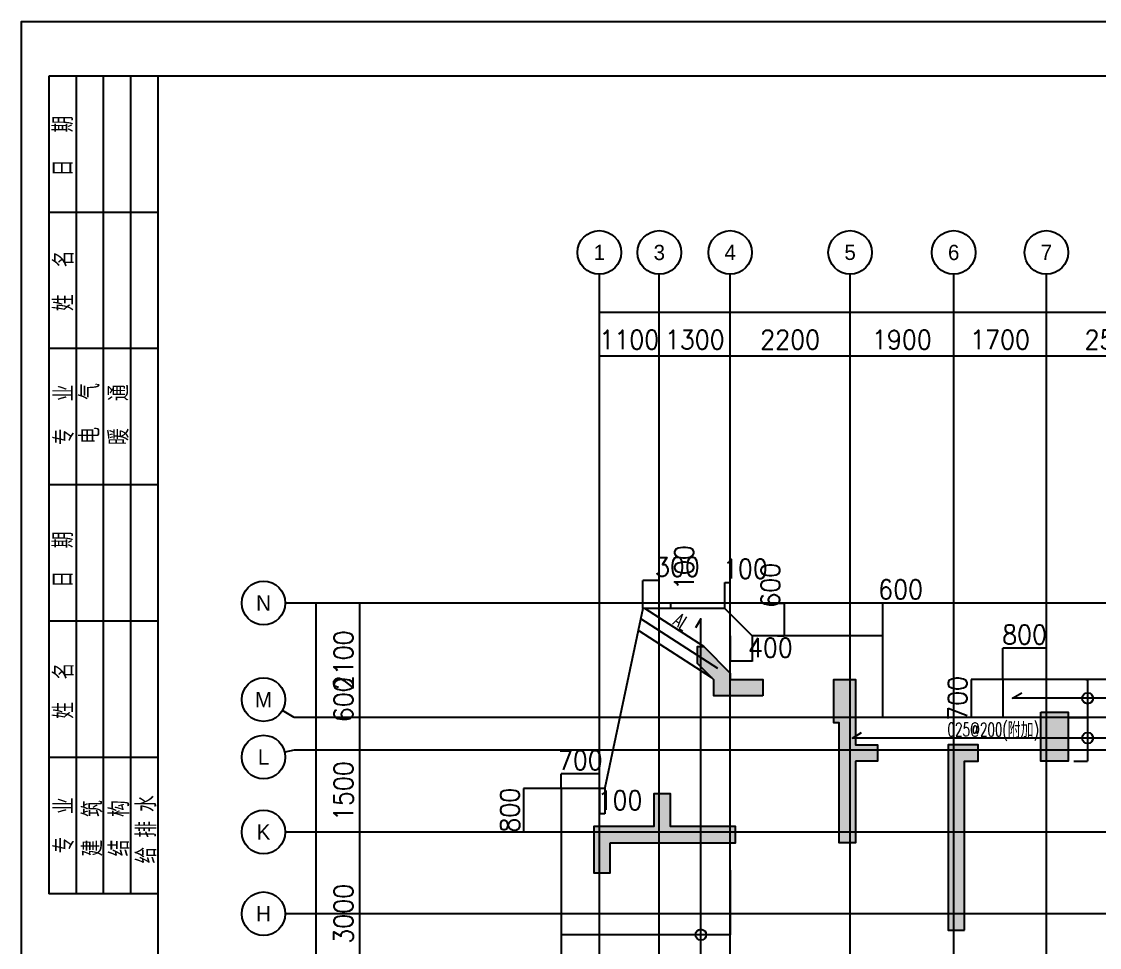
# Model space of a CAD drawing. Extents: x 628064 to 789462, y -248497 to 145317.
# Drawn here: x 657906 to 677678, y -206081 to -189097 of the extents above; entities that cross this region are included whole.
import ezdxf
from ezdxf.enums import TextEntityAlignment as Align

# ---------------------------------------------------------------- set-up
doc = ezdxf.new("R2010")
doc.units = 0
doc.header["$LTSCALE"] = 100
for name, color, linetype in [('1508', 2, 'Continuous'), ('AXIS', 3, 'Continuous'), ('dote', 253, 'Continuous'), ('HATCH', 254, 'Continuous'), ('PUB_TITLE', 4, 'Continuous'), ('THIN', 7, 'Continuous'), ('tk', 7, 'Continuous'), ('底板钢筋2', 30, 'Continuous'), ('支座钢筋标注', 173, 'Continuous'), ('板底钢筋', 24, 'Continuous'), ('砼墙', 3, 'Continuous')]:
    doc.layers.add(name, color=color, linetype=linetype)
doc.styles.add('cadreader_textstyle', font='cadreader_textstyle')
doc.styles.add('dx', font='dx')
doc.styles.get("Standard").update_dxf_attribs({"font": 'standard'})
doc.dimstyles.get("Standard").update_dxf_attribs({"dimtxt": 351, "dimasz": 0.18, "dimexe": 0.18, "dimexo": 0.0625, "dimgap": 0.09, "dimtad": 0, "dimtoh": 1, "dimdec": 0, "dimzin": 0, "dimdsep": 46, "dimcen": 0.09, "dimadec": 0, "dimazin": 0, "dimtfac": 1, "dimtdec": 4, "dimtofl": 0, "dimtmove": 0, "dimatfit": 3, "dimfxl": 250, "dimtolj": 1, "dimtzin": 0, "dimarcsym": 0})

# ---------------------------------------------------------------- blocks, each defined once
blk = doc.blocks.new('*D711')
at = {"layer": 'AXIS', "color": 0, "linetype": 'ByBlock', "lineweight": -2}
for p, q in [((668504.6788584259, -195924.8388954446), (668504.6788584259, -194432.1977330981)), ((707604.678858426, -194432.3777330981), (668504.6788584259, -194432.3777330981)), ((707604.678858426, -195924.8388954446), (707604.678858426, -194432.1977330981))]:
    blk.add_line(p, q, dxfattribs=at)
for points in [[(668504.6788584259, -194432.3777330981), (668504.858858426, -194432.3477606027), (668504.858858426, -194432.4077055935)], [(707604.678858426, -194432.3777330981), (707604.498858426, -194432.4077055935), (707604.498858426, -194432.3477606027)]]:
    blk.add_solid(points, dxfattribs=at)
at = {"layer": 'AXIS', "color": 0, "linetype": 'Continuous', "lineweight": -2, "insert": (688054.678858426, -194132.3777330981), "char_height": 351, "width": 1150.499999999997, "attachment_point": 5}
blk.add_mtext('39100', dxfattribs=at)
blk = doc.blocks.new('*D290')
at = {"layer": 'AXIS', "color": 0, "linetype": 'ByBlock', "lineweight": -2}
for p, q in [((676704.6788584259, -195924.8388954446), (676704.6788584259, -195232.1977330981)), ((679204.678858426, -195232.3777330981), (676704.6788584259, -195232.3777330981)), ((679204.678858426, -195924.8388954446), (679204.678858426, -195232.1977330981))]:
    blk.add_line(p, q, dxfattribs=at)
for points in [[(676704.6788584259, -195232.3777330981), (676704.858858426, -195232.3477606027), (676704.858858426, -195232.4077055935)], [(679204.678858426, -195232.3777330981), (679204.498858426, -195232.4077055935), (679204.498858426, -195232.3477606027)]]:
    blk.add_solid(points, dxfattribs=at)
at = {"layer": 'AXIS', "color": 0, "linetype": 'Continuous', "lineweight": -2, "insert": (677954.6788584259, -194932.3777330982), "char_height": 351, "width": 912.5999999999997, "attachment_point": 5}
blk.add_mtext('2500', dxfattribs=at)
blk = doc.blocks.new('*D35')
at = {"layer": 'AXIS', "color": 0, "linetype": 'ByBlock', "lineweight": -2}
for p, q in [((675004.678858426, -195924.8388954446), (675004.678858426, -195232.1977330981)), ((676704.6788584259, -195232.3777330981), (675004.678858426, -195232.3777330981)), ((676704.6788584259, -195924.8388954446), (676704.6788584259, -195232.1977330981))]:
    blk.add_line(p, q, dxfattribs=at)
for points in [[(675004.678858426, -195232.3777330981), (675004.8588584261, -195232.3477606027), (675004.8588584261, -195232.4077055935)], [(676704.6788584259, -195232.3777330981), (676704.4988584259, -195232.4077055935), (676704.4988584259, -195232.3477606027)]]:
    blk.add_solid(points, dxfattribs=at)
at = {"layer": 'AXIS', "color": 0, "linetype": 'Continuous', "lineweight": -2, "insert": (675854.6788584259, -194932.3777330982), "char_height": 351, "width": 807.299999999999, "attachment_point": 5}
blk.add_mtext('1700', dxfattribs=at)
blk = doc.blocks.new('*D519')
at = {"layer": 'AXIS', "color": 0, "linetype": 'ByBlock', "lineweight": -2}
for p, q in [((673104.678858426, -195924.8388954446), (673104.678858426, -195232.1977330981)), ((675004.678858426, -195232.3777330981), (673104.678858426, -195232.3777330981)), ((675004.678858426, -195924.8388954446), (675004.678858426, -195232.1977330981))]:
    blk.add_line(p, q, dxfattribs=at)
for points in [[(673104.678858426, -195232.3777330981), (673104.8588584261, -195232.3477606027), (673104.8588584261, -195232.4077055935)], [(675004.678858426, -195232.3777330981), (675004.498858426, -195232.4077055935), (675004.498858426, -195232.3477606027)]]:
    blk.add_solid(points, dxfattribs=at)
at = {"layer": 'AXIS', "color": 0, "linetype": 'Continuous', "lineweight": -2, "insert": (674054.678858426, -194932.3777330982), "char_height": 351, "width": 801.4499999999991, "attachment_point": 5}
blk.add_mtext('1900', dxfattribs=at)
blk = doc.blocks.new('*D198')
at = {"layer": 'AXIS', "color": 0, "linetype": 'ByBlock', "lineweight": -2}
for p, q in [((670904.6788584259, -195924.8388954446), (670904.6788584259, -195232.1977330981)), ((673104.678858426, -195232.3777330981), (670904.6788584259, -195232.3777330981)), ((673104.678858426, -195924.8388954446), (673104.678858426, -195232.1977330981))]:
    blk.add_line(p, q, dxfattribs=at)
for points in [[(670904.6788584259, -195232.3777330981), (670904.858858426, -195232.3477606027), (670904.858858426, -195232.4077055935)], [(673104.678858426, -195232.3777330981), (673104.498858426, -195232.4077055935), (673104.498858426, -195232.3477606027)]]:
    blk.add_solid(points, dxfattribs=at)
at = {"layer": 'AXIS', "color": 0, "linetype": 'Continuous', "lineweight": -2, "insert": (672004.678858426, -194932.3777330982), "char_height": 351, "width": 912.5999999999997, "attachment_point": 5}
blk.add_mtext('2200', dxfattribs=at)
blk = doc.blocks.new('*D599')
at = {"layer": 'AXIS', "color": 0, "linetype": 'ByBlock', "lineweight": -2}
for p, q in [((669604.6788584259, -195924.8388954446), (669604.6788584259, -195232.1977330981)), ((670904.6788584259, -195232.3777330981), (669604.6788584259, -195232.3777330981)), ((670904.6788584259, -195924.8388954446), (670904.6788584259, -195232.1977330981))]:
    blk.add_line(p, q, dxfattribs=at)
for points in [[(669604.6788584259, -195232.3777330981), (669604.858858426, -195232.3477606027), (669604.858858426, -195232.4077055935)], [(670904.6788584259, -195232.3777330981), (670904.4988584259, -195232.4077055935), (670904.4988584259, -195232.3477606027)]]:
    blk.add_solid(points, dxfattribs=at)
at = {"layer": 'AXIS', "color": 0, "linetype": 'Continuous', "lineweight": -2, "insert": (670254.678858426, -194932.3777330982), "char_height": 351, "width": 807.299999999999, "attachment_point": 5}
blk.add_mtext('1300', dxfattribs=at)
blk = doc.blocks.new('*D703')
at = {"layer": 'AXIS', "color": 0, "linetype": 'ByBlock', "lineweight": -2}
for p, q in [((665920.6976860258, -199763.137374445), (663311.2963673503, -199763.137374445)), ((663311.4763673503, -217163.1373744451), (663311.4763673503, -199763.137374445)), ((665920.6976860258, -217163.1373744451), (663311.2963673503, -217163.1373744451))]:
    blk.add_line(p, q, dxfattribs=at)
for points in [[(663311.4763673503, -199763.137374445), (663311.5063398457, -199763.317374445), (663311.4463948549, -199763.317374445)], [(663311.4763673503, -217163.1373744451), (663311.4463948549, -217162.9573744451), (663311.5063398457, -217162.9573744451)]]:
    blk.add_solid(points, dxfattribs=at)
at = {"layer": 'AXIS', "color": 0, "linetype": 'Continuous', "lineweight": -2, "insert": (663011.4763673502, -208463.1373744449), "char_height": 351, "width": 1062.749999999999, "attachment_point": 5, "rotation": 90}
blk.add_mtext('17400', dxfattribs=at)
blk = doc.blocks.new('*D611')
at = {"layer": 'AXIS', "color": 0, "linetype": 'ByBlock', "lineweight": -2}
for p, q in [((665920.6976860258, -203963.137374445), (664111.2963673503, -203963.137374445)), ((664111.4763673503, -206963.1373744451), (664111.4763673503, -203963.137374445)), ((665920.6976860258, -206963.1373744451), (664111.2963673503, -206963.1373744451))]:
    blk.add_line(p, q, dxfattribs=at)
for points in [[(664111.4763673503, -203963.137374445), (664111.5063398457, -203963.317374445), (664111.4463948549, -203963.317374445)], [(664111.4763673503, -206963.1373744451), (664111.4463948549, -206962.9573744451), (664111.5063398457, -206962.9573744451)]]:
    blk.add_solid(points, dxfattribs=at)
at = {"layer": 'AXIS', "color": 0, "linetype": 'Continuous', "lineweight": -2, "insert": (663811.4763673502, -205463.1373744449), "char_height": 351, "width": 912.5999999999997, "attachment_point": 5, "rotation": 90}
blk.add_mtext('3000', dxfattribs=at)
blk = doc.blocks.new('*D249')
at = {"layer": 'AXIS', "color": 0, "linetype": 'ByBlock', "lineweight": -2}
for p, q in [((665920.6976860258, -202463.1373744451), (664111.2963673503, -202463.1373744451)), ((664111.4763673503, -203963.137374445), (664111.4763673503, -202463.1373744451)), ((665920.6976860258, -203963.137374445), (664111.2963673503, -203963.137374445))]:
    blk.add_line(p, q, dxfattribs=at)
for points in [[(664111.4763673503, -202463.1373744451), (664111.5063398457, -202463.3173744451), (664111.4463948549, -202463.3173744451)], [(664111.4763673503, -203963.137374445), (664111.4463948549, -203962.957374445), (664111.5063398457, -203962.957374445)]]:
    blk.add_solid(points, dxfattribs=at)
at = {"layer": 'AXIS', "color": 0, "linetype": 'Continuous', "lineweight": -2, "insert": (663811.4763673502, -203213.137374445), "char_height": 351, "width": 807.299999999999, "attachment_point": 5, "rotation": 90}
blk.add_mtext('1500', dxfattribs=at)
blk = doc.blocks.new('*D584')
at = {"layer": 'AXIS', "color": 0, "linetype": 'ByBlock', "lineweight": -2}
for p, q in [((665920.6976860258, -199763.137374445), (664111.2963673503, -199763.137374445)), ((664111.4763673503, -201863.1373744451), (664111.4763673503, -199763.137374445)), ((665920.6976860258, -201863.1373744451), (664111.2963673503, -201863.1373744451))]:
    blk.add_line(p, q, dxfattribs=at)
for points in [[(664111.4763673503, -199763.137374445), (664111.5063398457, -199763.317374445), (664111.4463948549, -199763.317374445)], [(664111.4763673503, -201863.1373744451), (664111.4463948549, -201862.9573744451), (664111.5063398457, -201862.9573744451)]]:
    blk.add_solid(points, dxfattribs=at)
at = {"layer": 'AXIS', "color": 0, "linetype": 'Continuous', "lineweight": -2, "insert": (663811.4763673502, -200813.1373744449), "char_height": 351, "width": 906.7499999999995, "attachment_point": 5, "rotation": 90}
blk.add_mtext('2100', dxfattribs=at)
blk = doc.blocks.new('*D393')
at = {"layer": 'AXIS', "color": 0, "linetype": 'ByBlock', "lineweight": -2}
for p, q in [((668504.6788584259, -195924.8388954446), (668504.6788584259, -195232.1977330981)), ((669604.6788584259, -195232.3777330981), (668504.6788584259, -195232.3777330981)), ((669604.6788584259, -195924.8388954446), (669604.6788584259, -195232.1977330981))]:
    blk.add_line(p, q, dxfattribs=at)
for points in [[(668504.6788584259, -195232.3777330981), (668504.858858426, -195232.3477606027), (668504.858858426, -195232.4077055935)], [(669604.6788584259, -195232.3777330981), (669604.4988584259, -195232.4077055935), (669604.4988584259, -195232.3477606027)]]:
    blk.add_solid(points, dxfattribs=at)
at = {"layer": 'AXIS', "color": 0, "linetype": 'Continuous', "lineweight": -2, "insert": (669054.678858426, -194932.3777330982), "char_height": 351, "width": 801.4499999999991, "attachment_point": 5}
blk.add_mtext('1100', dxfattribs=at)
blk = doc.blocks.new('*D52')
at = {"layer": 'AXIS', "color": 0, "linetype": 'ByBlock', "lineweight": -2}
for p, q in [((665920.6976860258, -201863.1373744451), (664111.2963673503, -201863.1373744451)), ((664111.4763673503, -202463.1373744451), (664111.4763673503, -201863.1373744451)), ((665920.6976860258, -202463.1373744451), (664111.2963673503, -202463.1373744451))]:
    blk.add_line(p, q, dxfattribs=at)
for points in [[(664111.4763673503, -201863.1373744451), (664111.5063398457, -201863.3173744451), (664111.4463948549, -201863.3173744451)], [(664111.4763673503, -202463.1373744451), (664111.4463948549, -202462.9573744451), (664111.5063398457, -202462.9573744451)]]:
    blk.add_solid(points, dxfattribs=at)
at = {"layer": 'AXIS', "color": 0, "linetype": 'Continuous', "lineweight": -2, "insert": (663811.4763673502, -201537.397374445), "char_height": 351, "width": 651.2999999999993, "attachment_point": 5, "rotation": 90}
blk.add_mtext('600', dxfattribs=at)
blk = doc.blocks.new('*D309')
at = {"layer": '底板钢筋2', "color": 0, "linetype": 'ByBlock', "lineweight": -2}
for p, q in [((677425.9691994273, -201162.966476008), (677461.0983328037, -201162.966476008)), ((677460.9183328036, -201162.966476008), (677460.9183328036, -201863.1373744451)), ((677104.7413584301, -201863.1373744451), (677461.0983328037, -201863.1373744451))]:
    blk.add_line(p, q, dxfattribs=at)
for points in [[(677460.9183328036, -201162.966476008), (677460.948305299, -201163.146476008), (677460.8883603083, -201163.146476008)], [(677460.9183328036, -201863.1373744451), (677460.8883603083, -201862.9573744451), (677460.948305299, -201862.9573744451)]]:
    blk.add_solid(points, dxfattribs=at)
blk = doc.blocks.new('*D729')
at = {"layer": '底板钢筋2', "color": 0, "linetype": 'ByBlock', "lineweight": -2}
for p, q in [((677210.9222672334, -201863.1373744451), (677461.0983328037, -201863.1373744451)), ((677460.9183328036, -201863.1373744451), (677460.9183328036, -202662.966476008)), ((677210.9222672334, -202662.966476008), (677461.0983328037, -202662.966476008))]:
    blk.add_line(p, q, dxfattribs=at)
for points in [[(677460.9183328036, -201863.1373744451), (677460.948305299, -201863.3173744451), (677460.8883603083, -201863.3173744451)], [(677460.9183328036, -202662.966476008), (677460.8883603083, -202662.786476008), (677460.948305299, -202662.786476008)]]:
    blk.add_solid(points, dxfattribs=at)
blk = doc.blocks.new('*D404')
at = {"layer": '底板钢筋2', "color": 0, "linetype": 'ByBlock', "lineweight": -2}
for p, q in [((667804.6788584301, -204663.2318706193), (667804.6788584301, -205848.2400480781)), ((670904.6788584259, -204663.2318706193), (670904.6788584259, -205848.2400480781)), ((670904.6788584259, -205848.0600480781), (667804.6788584301, -205848.0600480781))]:
    blk.add_line(p, q, dxfattribs=at)
for points in [[(667804.6788584301, -205848.0600480781), (667804.8588584302, -205848.0300755827), (667804.8588584302, -205848.0900205735)], [(670904.6788584259, -205848.0600480781), (670904.4988584259, -205848.0900205735), (670904.4988584259, -205848.0300755827)]]:
    blk.add_solid(points, dxfattribs=at)
blk = doc.blocks.new('*D180')
at = {"layer": '1508', "color": 0, "linetype": 'ByBlock', "lineweight": -2}
for p, q in [((675904.2707560715, -201162.966476008), (675326.5789912704, -201162.966476008)), ((675326.7589912704, -201162.966476008), (675326.7589912704, -201863.136843591)), ((675904.2707560714, -201863.136843591), (675326.5789912704, -201863.136843591))]:
    blk.add_line(p, q, dxfattribs=at)
for points in [[(675326.7589912704, -201162.966476008), (675326.7889637658, -201163.146476008), (675326.729018775, -201163.146476008)], [(675326.7589912704, -201863.136843591), (675326.729018775, -201862.956843591), (675326.7889637658, -201862.956843591)]]:
    blk.add_solid(points, dxfattribs=at)
at = {"layer": '1508', "color": 0, "linetype": 'Continuous', "lineweight": -2, "insert": (675076.7589912704, -201513.0516597994), "char_height": 351, "width": 663.0000000000007, "attachment_point": 5, "rotation": 90}
blk.add_mtext('700', dxfattribs=at)
blk = doc.blocks.new('*D610')
at = {"layer": '1508', "color": 0, "linetype": 'ByBlock', "lineweight": -2}
for p, q in [((673104.678858426, -200363.0641932932), (673104.678858426, -199762.957374445)), ((673704.67885843, -199763.137374445), (673104.678858426, -199763.137374445)), ((673704.67885843, -200363.0641932932), (673704.67885843, -199762.957374445))]:
    blk.add_line(p, q, dxfattribs=at)
for points in [[(673104.678858426, -199763.137374445), (673104.8588584261, -199763.1074019496), (673104.8588584261, -199763.1673469404)], [(673704.67885843, -199763.137374445), (673704.49885843, -199763.1673469404), (673704.49885843, -199763.1074019496)]]:
    blk.add_solid(points, dxfattribs=at)
at = {"layer": '1508', "color": 0, "linetype": 'Continuous', "lineweight": -2, "insert": (674030.4188584301, -199513.137374445), "char_height": 351, "width": 651.2999999999993, "attachment_point": 5}
blk.add_mtext('600', dxfattribs=at)
blk = doc.blocks.new('*D287')
at = {"layer": '1508', "color": 0, "linetype": 'ByBlock', "lineweight": -2}
for p, q in [((671774.7236228628, -199763.137374445), (671892.2720005794, -199763.137374445)), ((671892.0920005793, -199763.137374445), (671892.0920005793, -200363.1266932932)), ((671774.7236228628, -200363.1266932932), (671892.2720005794, -200363.1266932932))]:
    blk.add_line(p, q, dxfattribs=at)
for points in [[(671892.0920005793, -199763.137374445), (671892.1219730747, -199763.317374445), (671892.062028084, -199763.317374445)], [(671892.0920005793, -200363.1266932932), (671892.062028084, -200362.9466932932), (671892.1219730747, -200362.9466932932)]]:
    blk.add_solid(points, dxfattribs=at)
at = {"layer": '1508', "color": 0, "linetype": 'Continuous', "lineweight": -2, "insert": (671642.0920005792, -199437.3973744449), "char_height": 351, "width": 651.2999999999993, "attachment_point": 5, "rotation": 90}
blk.add_mtext('600', dxfattribs=at)
blk = doc.blocks.new('*D712')
at = {"layer": '1508', "color": 0, "linetype": 'ByBlock', "lineweight": -2}
for p, q in [((670904.6788584259, -200363.1891932932), (670904.6788584259, -200832.7562960032)), ((671305.0477740122, -200363.1891932932), (671305.0477740122, -200832.7562960032)), ((671305.0477740122, -200832.5762960032), (670904.6788584259, -200832.5762960032))]:
    blk.add_line(p, q, dxfattribs=at)
for points in [[(670904.6788584259, -200832.5762960032), (670904.858858426, -200832.5463235078), (670904.858858426, -200832.6062684986)], [(671305.0477740122, -200832.5762960032), (671304.8677740121, -200832.6062684986), (671304.8677740121, -200832.5463235078)]]:
    blk.add_solid(points, dxfattribs=at)
at = {"layer": '1508', "color": 0, "linetype": 'Continuous', "lineweight": -2, "insert": (671642.4877740121, -200582.5762960032), "char_height": 351, "width": 674.6999999999998, "attachment_point": 5}
blk.add_mtext('400', dxfattribs=at)
blk = doc.blocks.new('*D284')
at = {"layer": '1508', "color": 0, "linetype": 'ByBlock', "lineweight": -2}
for p, q in [((670804.7813242062, -199862.7994533029), (670804.7813242062, -199386.7107778527)), ((670804.7813242062, -199386.8907778527), (670904.6788584259, -199386.8907778527)), ((670904.6788584259, -199862.7994533029), (670904.6788584259, -199386.7107778527))]:
    blk.add_line(p, q, dxfattribs=at)
for points in [[(670804.7813242062, -199386.8907778527), (670804.9613242062, -199386.8608053573), (670804.9613242062, -199386.9207503481)], [(670904.6788584259, -199386.8907778527), (670904.4988584259, -199386.9207503481), (670904.4988584259, -199386.8608053573)]]:
    blk.add_solid(points, dxfattribs=at)
at = {"layer": '1508', "color": 0, "linetype": 'Continuous', "lineweight": -2, "insert": (671183.618858426, -199136.8907778527), "char_height": 351, "width": 557.7000000000003, "attachment_point": 5}
blk.add_mtext('100', dxfattribs=at)
blk = doc.blocks.new('*D705')
at = {"layer": '1508', "color": 0, "linetype": 'ByBlock', "lineweight": -2}
for p, q in [((669956.2872399605, -199763.137374445), (669811.5311951274, -199763.137374445)), ((669956.2872399605, -199862.8619533029), (669811.5311951274, -199862.8619533029)), ((669811.7111951275, -199763.137374445), (669811.7111951275, -199862.8619533029))]:
    blk.add_line(p, q, dxfattribs=at)
for points in [[(669811.7111951275, -199763.137374445), (669811.7411676229, -199763.317374445), (669811.6812226321, -199763.317374445)], [(669811.7111951275, -199862.8619533029), (669811.6812226321, -199862.6819533029), (669811.7411676229, -199862.6819533029)]]:
    blk.add_solid(points, dxfattribs=at)
at = {"layer": '1508', "color": 0, "linetype": 'Continuous', "lineweight": -2, "insert": (670061.7111951275, -199111.7113389948), "char_height": 351, "width": 557.7000000000003, "attachment_point": 5, "rotation": 90}
blk.add_mtext('100', dxfattribs=at)
blk = doc.blocks.new('*D378')
at = {"layer": '1508', "color": 0, "linetype": 'ByBlock', "lineweight": -2}
for p, q in [((668504.6788584259, -203163.1892888328), (668504.6788584259, -203631.4648566322)), ((668604.8852793286, -203163.1891932932), (668604.8852793286, -203631.4648566322)), ((668604.8852793286, -203631.2848566322), (668504.6788584259, -203631.2848566322))]:
    blk.add_line(p, q, dxfattribs=at)
for points in [[(668504.6788584259, -203631.2848566322), (668504.858858426, -203631.2548841368), (668504.858858426, -203631.3148291276)], [(668604.8852793286, -203631.2848566322), (668604.7052793285, -203631.3148291276), (668604.7052793285, -203631.2548841368)]]:
    blk.add_solid(points, dxfattribs=at)
at = {"layer": '1508', "color": 0, "linetype": 'Continuous', "lineweight": -2, "insert": (668883.8252793285, -203381.2848566322), "char_height": 351, "width": 557.7000000000003, "attachment_point": 5}
blk.add_mtext('100', dxfattribs=at)
blk = doc.blocks.new('*D53')
at = {"layer": '1508', "color": 0, "linetype": 'ByBlock', "lineweight": -2}
for p, q in [((667804.6163584301, -203163.1274562326), (667113.8677951491, -203163.1274562326)), ((667114.0477951491, -203163.1274562326), (667114.0477951491, -203963.1373744451)), ((667804.6163584301, -203963.1373744451), (667113.8677951491, -203963.1373744451))]:
    blk.add_line(p, q, dxfattribs=at)
for points in [[(667114.0477951491, -203163.1274562326), (667114.0777676445, -203163.3074562326), (667114.0178226538, -203163.3074562326)], [(667114.0477951491, -203963.1373744451), (667114.0178226538, -203962.9573744451), (667114.0777676445, -203962.9573744451)]]:
    blk.add_solid(points, dxfattribs=at)
at = {"layer": '1508', "color": 0, "linetype": 'Continuous', "lineweight": -2, "insert": (666864.0477951491, -203563.1324153388), "char_height": 351, "width": 663.0000000000007, "attachment_point": 5, "rotation": 90}
blk.add_mtext('800', dxfattribs=at)
blk = doc.blocks.new('*D480')
at = {"layer": '1508', "color": 0, "linetype": 'ByBlock', "lineweight": -2}
for p, q in [((667804.6788584301, -203163.0649562326), (667804.6788584301, -202897.2172070455)), ((668504.6788584259, -202897.3972070455), (667804.6788584301, -202897.3972070455)), ((668504.6788584259, -203163.0642888328), (668504.6788584259, -202897.2172070455))]:
    blk.add_line(p, q, dxfattribs=at)
for points in [[(667804.6788584301, -202897.3972070455), (667804.8588584302, -202897.3672345501), (667804.8588584302, -202897.4271795409)], [(668504.6788584259, -202897.3972070455), (668504.4988584259, -202897.4271795409), (668504.4988584259, -202897.3672345501)]]:
    blk.add_solid(points, dxfattribs=at)
at = {"layer": '1508', "color": 0, "linetype": 'Continuous', "lineweight": -2, "insert": (668154.6788584281, -202647.3972070455), "char_height": 351, "width": 663.0000000000007, "attachment_point": 5}
blk.add_mtext('700', dxfattribs=at)
blk = doc.blocks.new('*D133')
at = {"layer": '1508', "color": 0, "linetype": 'ByBlock', "lineweight": -2}
for p, q in [((669304.2994195685, -199862.7994533029), (669304.2994195685, -199350.3313806462)), ((669604.6788584259, -199350.5113806462), (669304.2994195685, -199350.5113806462)), ((669604.6788584259, -199862.7994533029), (669604.6788584259, -199350.3313806462))]:
    blk.add_line(p, q, dxfattribs=at)
for points in [[(669304.2994195685, -199350.5113806462), (669304.4794195686, -199350.4814081508), (669304.4794195686, -199350.5413531416)], [(669604.6788584259, -199350.5113806462), (669604.4988584259, -199350.5413531416), (669604.4988584259, -199350.4814081508)]]:
    blk.add_solid(points, dxfattribs=at)
at = {"layer": '1508', "color": 0, "linetype": 'Continuous', "lineweight": -2, "insert": (669936.2688584259, -199100.5113806462), "char_height": 351, "width": 663.0000000000007, "attachment_point": 5}
blk.add_mtext('300', dxfattribs=at)
blk = doc.blocks.new('*D676')
at = {"layer": '1508', "color": 0, "linetype": 'ByBlock', "lineweight": -2}
for p, q in [((675904.3332560715, -201162.903976008), (675904.3332560715, -200592.2929112004)), ((676704.6788584259, -200592.4729112004), (675904.3332560715, -200592.4729112004)), ((676704.6788584259, -201162.903976008), (676704.6788584259, -200592.2929112004))]:
    blk.add_line(p, q, dxfattribs=at)
for points in [[(675904.3332560715, -200592.4729112004), (675904.5132560716, -200592.442938705), (675904.5132560716, -200592.5028836958)], [(676704.6788584259, -200592.4729112004), (676704.4988584259, -200592.5028836958), (676704.4988584259, -200592.442938705)]]:
    blk.add_solid(points, dxfattribs=at)
at = {"layer": '1508', "color": 0, "linetype": 'Continuous', "lineweight": -2, "insert": (676304.5060572487, -200342.4729112004), "char_height": 351, "width": 663.0000000000007, "attachment_point": 5}
blk.add_mtext('800', dxfattribs=at)

msp = doc.modelspace()

# ---------------------------------------------------------------- hatches: boundary and pattern name
at = {"layer": 'HATCH'}
for points in [[(671504.6788801998, -201463.1364926226), (670604.6788801934, -201463.1364936721), (670604.6788798551, -201172.9792289274), (670304.8866079322, -200873.1869850375), (670304.8866079357, -200563.1364804096), (670419.1001628638, -200563.1364804099), (670904.6788797119, -201048.7151518545), (670904.6788798459, -201163.1364926223), (671504.6788801998, -201163.1364994077)], [(673204.6788584302, -202663.1266932932), (673204.6788584302, -204163.1259303537), (672904.6788584302, -204163.1259303537), (672904.6788584302, -201963.1266932932), (672804.67885843, -201963.1266932932), (672804.67885843, -201163.1266932932), (673204.6788584302, -201163.1266932932), (673204.6788584302, -202363.1266932932), (673604.6788584302, -202363.1266932932), (673604.6788584302, -202663.1266932932)], [(676604.6788584302, -201762.966476008), (677104.6788584301, -201762.966476008), (677104.6788584301, -202662.966476008), (676604.6788584302, -202662.966476008)], [(675204.6788584301, -205763.1273799387), (675204.6788584301, -202663.1266932932), (675454.6788584301, -202663.1266932932), (675454.6788584301, -202363.1266932932), (674904.6788584301, -202363.1266932932), (674904.6788584301, -205763.1273799387)], [(668704.6788584301, -204163.1252282989), (671004.6788584302, -204163.1266932932), (671004.6788584302, -203863.1266932932), (669806.8852793284, -203863.1259303537), (669806.8852793284, -203263.1266932932), (669506.8852793284, -203263.1266932932), (669506.8852793284, -203863.1259303537), (668404.6788584301, -203863.1266932932), (668404.6788584301, -204713.1266932932), (668704.6788584301, -204713.1266932932)]]:
    msp.add_hatch(color=256, dxfattribs=at).paths.add_polyline_path(points, flags=0)

# ---------------------------------------------------------------- linework, layer by layer
at = {"layer": '1508'}
for points in [[(706404.6788584301, -201113.1373744455), (697904.6788584302, -201113.1373744455), (696904.6788584259, -201863.1281366921), (694204.6788584301, -201863.1320338693), (694204.6788584301, -198613.1373744455), (690704.678858426, -198613.1373744456), (690704.678858426, -200711.8926041024), (686904.5533151401, -200711.8926041024), (686904.5533151401, -198613.1373744456), (683404.6788584301, -198613.1373744456), (683404.6788584301, -201863.1327561179), (679804.6788584301, -201863.1274155417), (679204.6788584258, -201162.966476008), (675904.3332560715, -201162.966476008), (675904.3332560714, -201863.136843591), (673704.6788584301, -201863.136843591)], [(673704.6788584301, -201863.136843591), (673704.67885843, -200363.1266932932), (671305.0477740122, -200363.1266932932), (670804.7813242062, -199862.8619533029), (669304.2994195685, -199862.8619533029), (668604.8852793286, -203153.625045344), (668604.8852793286, -203163.1266932932), (667804.6788584301, -203163.1274562326), (667804.6788584301, -207663.1160121408), (668304.6788584302, -208612.8602882922), (668304.6788584302, -211763.1269793955), (679404.6788584302, -211763.1269793955), (679404.6788584302, -217413.1373744455), (684704.6788584302, -217412.7017360178), (684704.6788584302, -216763.1373744455), (692904.6788584301, -216763.1373744455), (692904.6788584301, -217412.7017360178), (698204.6788584302, -217413.1373744455), (698204.6788584302, -211313.1352525202), (708404.6788584301, -211313.1269317118)]]:
    msp.add_lwpolyline(points, dxfattribs=at)
at = {"layer": 'AXIS'}
for p, q in [((668504.6788584259, -196074.9013954441), (668504.6788584259, -193732.3777330981)), ((669604.6788584259, -196074.9013954441), (669604.6788584259, -193732.3777330981)), ((670904.6788584259, -196074.9013954441), (670904.6788584259, -193732.3777330981)), ((673104.678858426, -196074.9013954441), (673104.678858426, -193732.3777330981)), ((675004.678858426, -196074.9013954441), (675004.678858426, -193732.3777330981)), ((676704.6788584259, -196074.9013954441), (676704.6788584259, -193732.3777330981)), ((666320.7601860256, -199763.137374445), (662744.3916758436, -199763.137374445)), ((662906.542586759, -201863.137374445), (662689.7116182245, -201736.3764194119)), ((666320.7601860256, -201863.1373744451), (662906.542586759, -201863.137374445)), ((662906.542586759, -202463.1373744451), (662734.7583406988, -202501.5357853022)), ((666320.7601860256, -202463.1373744451), (662906.542586759, -202463.1373744451)), ((666320.7601860256, -203963.137374445), (662744.3916758436, -203963.137374445)), ((666320.7601860256, -205463.137374445), (662744.3916758436, -205463.137374445))]:
    msp.add_line(p, q, dxfattribs=at)
at = {"layer": 'AXIS', "linetype": 'Continuous'}
for centre in [(668504.6788584259, -193332.3777330981), (669604.6788584259, -193332.3777330981), (670904.6788584259, -193332.3777330981), (673104.678858426, -193332.3777330981), (675004.678858426, -193332.3777330981), (676704.6788584259, -193332.3777330981), (662344.3916758437, -199763.137374445), (662344.3916758437, -201534.4998794323), (662344.3916758437, -202588.7932604538), (662344.3916758437, -203963.137374445), (662344.3916758437, -205463.137374445)]:
    msp.add_circle(centre, 400, dxfattribs=at)
at = {"layer": 'dote'}
for p, q in [((668504.6788584259, -219368.5335163493), (668504.6788584259, -195849.6874359244)), ((669604.6788584259, -219368.5335163493), (669604.6788584259, -195849.6874359243)), ((670904.6788584259, -219368.5335163493), (670904.6788584259, -195849.6874359243)), ((673104.678858426, -219368.5335163493), (673104.6788584258, -195849.6874359244)), ((675004.678858426, -219368.5335163493), (675004.678858426, -195849.6874359244)), ((676704.6788584259, -219368.5335163494), (676704.6788584259, -195849.6874359243)), ((711184.8528502702, -199763.137374445), (664723.4453575847, -199763.137374445)), ((670675.1818357216, -200966.9318477727), (669263.6612056914, -200054.065886222)), ((711184.8528502702, -201863.1373744451), (664723.4453575847, -201863.1373744451)), ((711184.8528502702, -202463.1373744451), (664723.4453575847, -202463.1373744451)), ((711184.8528502702, -203963.1373744446), (664723.4453575847, -203963.1373744451)), ((711184.8528502702, -205463.1373744451), (664723.4453575847, -205463.137374445))]:
    msp.add_line(p, q, dxfattribs=at)
at = {"layer": 'PUB_TITLE'}
for p, q in [((658405.8456291882, -190097.3807955517), (658405.8456291882, -205097.3807955517)), ((660405.8456291882, -190097.3807955517), (658405.8456291882, -190097.3807955517)), ((658905.8456291883, -190097.3807955517), (658905.8456291883, -205097.3807955517)), ((659405.8456291882, -190097.3807955517), (659405.8456291882, -205097.3807955517)), ((659905.8456291882, -190097.3807955517), (659905.8456291882, -205097.3807955517)), ((660405.8456291882, -192597.3807955517), (658405.8456291882, -192597.3807955517)), ((660405.8456291882, -195097.3807955517), (658405.8456291882, -195097.3807955517)), ((660405.8456291882, -197597.3807955517), (658405.8456291882, -197597.3807955517)), ((660405.8456291882, -200097.3807955517), (658405.8456291882, -200097.3807955517)), ((660405.8456291882, -202597.3807955517), (658405.8456291882, -202597.3807955517)), ((660405.8456291882, -205097.3807955517), (658405.8456291882, -205097.3807955517))]:
    msp.add_line(p, q, dxfattribs=at)
at = {"layer": 'THIN', "color": 1, "linetype": 'Continuous'}
for p, q in [((670419.1001628638, -200563.1364804099), (669336.2994195684, -199862.8619533029)), ((670566.5710764403, -201134.871429076), (669243.949753481, -200279.4988896574))]:
    msp.add_line(p, q, dxfattribs=at)
at = {"layer": 'tk', "color": 5}
msp.add_lwpolyline([(657905.8456291882, -248497.3807955518), (657905.8456291882, -189097.3807955517), (742005.8456291882, -189097.3807955517), (742005.8456291882, -248497.3807955518)], close=True, dxfattribs=at)
at = {"layer": 'tk'}
msp.add_lwpolyline([(660405.8456291882, -247497.3807955517), (741005.8456291881, -247497.3807955517), (741005.8456291881, -190097.3807955517), (660405.8456291882, -190097.3807955517)], close=True, dxfattribs=at)
at = {"layer": '底板钢筋2'}
for centre in [(677460.9183328036, -201510.3377268802), (677460.9183328036, -202239.2730560929), (670367.073264257, -205848.0600480781)]:
    msp.add_circle(centre, 100, dxfattribs=at)
at = {"layer": '板底钢筋', "color": 3}
msp.add_lwpolyline([(670267.0732642572, -207753.9311062753), (670367.073264257, -207920.5982815683), (670367.073264257, -200054.2172404071), (670267.0732642572, -200220.8844157001)], dxfattribs=at)
at = {"layer": '板底钢筋'}
for points in [[(679144.5954369557, -201410.3377268803), (679311.2626122487, -201510.3377268802), (676085.5026686868, -201510.3377268802), (676252.1698439798, -201410.3377268803)], [(680483.0141625399, -202139.2730560928), (680649.6813378328, -202239.2730560929), (673148.4811688509, -202239.2730560929), (673315.1483441439, -202139.2730560928)]]:
    msp.add_lwpolyline(points, dxfattribs=at)
at = {"layer": '砼墙'}
for points in [[(671504.6788801998, -201463.1364926226), (670604.6788801934, -201463.1364936721), (670604.6788798551, -201172.9792289274), (670304.8866079322, -200873.1869850375), (670304.8866079357, -200563.1364804096), (670419.1001628638, -200563.1364804099), (670904.6788797119, -201048.7151518545), (670904.6788798459, -201163.1364926223), (671504.6788801998, -201163.1364994077)], [(673204.6788584302, -202663.1266932932), (673204.6788584302, -204163.1259303537), (672904.6788584302, -204163.1259303537), (672904.6788584302, -201963.1266932932), (672804.67885843, -201963.1266932932), (672804.67885843, -201163.1266932932), (673204.6788584302, -201163.1266932932), (673204.6788584302, -202363.1266932932), (673604.6788584302, -202363.1266932932), (673604.6788584302, -202663.1266932932)], [(676604.6788584302, -201762.966476008), (677104.6788584301, -201762.966476008), (677104.6788584301, -202662.966476008), (676604.6788584302, -202662.966476008)], [(675204.6788584301, -205763.1273799387), (675204.6788584301, -202663.1266932932), (675454.6788584301, -202663.1266932932), (675454.6788584301, -202363.1266932932), (674904.6788584301, -202363.1266932932), (674904.6788584301, -205763.1273799387)], [(668704.6788584301, -204163.1252282989), (671004.6788584302, -204163.1266932932), (671004.6788584302, -203863.1266932932), (669806.8852793284, -203863.1259303537), (669806.8852793284, -203263.1266932932), (669506.8852793284, -203263.1266932932), (669506.8852793284, -203863.1259303537), (668404.6788584301, -203863.1266932932), (668404.6788584301, -204713.1266932932), (668704.6788584301, -204713.1266932932)]]:
    msp.add_lwpolyline(points, close=True, dxfattribs=at)

# ---------------------------------------------------------------- texts
at = {"layer": 'AXIS', "color": 7, "style": 'cadreader_textstyle'}
for s, p in [('1', (668504.6788584259, -193332.3777330981)), ('3', (669604.6788584259, -193332.3777330981)), ('4', (670904.6788584259, -193332.3777330981)), ('5', (673104.678858426, -193332.3777330981)), ('6', (675004.678858426, -193332.3777330981)), ('7', (676704.6788584259, -193332.3777330981)), ('N', (662344.3916758437, -199763.137374445)), ('M', (662344.3916758437, -201534.4998794323)), ('L', (662344.3916758437, -202588.7932604538)), ('K', (662344.3916758437, -203963.137374445)), ('H', (662344.3916758437, -205463.137374445))]:
    msp.add_text(s, height=280, dxfattribs=at).set_placement(p, align=Align.MIDDLE)
at = {"layer": 'PUB_TITLE', "style": 'dx', "width": 0.7}
for s, p in [('日      期', (658653.2464467572, -191381.1666151583)), ('姓      名 ', (658658.2622743737, -193809.9663655108)), ('电      气', (659138.1861620438, -196284.8473055696)), ('专      业', (658668.0043429807, -196310.9495082004)), ('暖      通', (659671.5194953752, -196307.472591172)), ('日     期', (658653.2464467572, -198966.3611758205)), ('姓     名', (658658.2622743737, -201371.4955334724)), ('专     业', (658668.0043429807, -203842.0610508153)), ('建     筑', (659188.4093902017, -203895.2365790173)), ('结     构', (659679.4762205071, -203895.2365790173)), ('给  排  水', (660176.3718448203, -203915.2925933739))]:
    msp.add_text(s, height=320, rotation=90, dxfattribs=at).set_placement(p, align=Align.MIDDLE)
at = {"layer": 'THIN', "color": 1, "width": 0.7}
msp.add_text('AL', height=250, rotation=327.1082330327745, dxfattribs=at).set_placement((669839.8286658828, -200146.0880688139))
at = {"layer": '支座钢筋标注', "color": 6, "width": 0.7}
msp.add_text('C25@200(附加)', height=250, dxfattribs=at).set_placement((674886.3596121994, -202207.9880218252))

# ---------------------------------------------------------------- dimensions: what is measured, and where the dimension line sits
at = {"layer": '1508'}
for base, p1, p2, angle, picture, middle in [((669304.2994195685, -199350.5113806462), (669604.6788584259, -199862.8619533029), (669304.2994195685, -199862.8619533029), 180, '*D133', (669454.4891389972, -199100.5113806462)), ((669811.7111951275, -199862.8619533029), (669956.3497399605, -199763.137374445), (669956.3497399605, -199862.8619533029), 90, '*D705', (670061.7111951275, -199440.5136284238)), ((670904.6788584259, -199386.8907778527), (670804.7813242062, -199862.8619533029), (670904.6788584259, -199862.8619533029), 180, '*D284', (670854.7300913162, -199136.8907778527)), ((671892.0920005793, -200363.1266932932), (671774.6611228628, -199763.137374445), (671774.6611228628, -200363.1266932932), 90, '*D287', (671642.0920005792, -200063.132033869)), ((673104.678858426, -199763.137374445), (673704.67885843, -200363.1266932932), (673104.678858426, -200363.1266932932), 180, '*D610', (673404.6788584281, -199513.137374445)), ((675904.3332560715, -200592.4729112004), (676704.6788584259, -201162.966476008), (675904.3332560715, -201162.966476008), 180, '*D676', (676304.5060572487, -200342.4729112004)), ((670904.6788584259, -200832.5762960032), (671305.0477740122, -200363.1266932932), (670904.6788584259, -200363.1266932932), 180, '*D712', (671104.8633162191, -200582.5762960032)), ((675326.7589912704, -201863.136843591), (675904.3332560715, -201162.966476008), (675904.3332560714, -201863.136843591), 90, '*D180', (675076.7589912704, -201513.0516597994)), ((667804.6788584301, -202897.3972070455), (668504.6788584259, -203163.1267888328), (667804.6788584301, -203163.1274562326), 180, '*D480', (668154.6788584281, -202647.3972070455)), ((667114.0477951491, -203963.1373744451), (667804.6788584301, -203163.1274562326), (667804.6788584301, -203963.1373744451), 90, '*D53', (666864.0477951491, -203563.1324153388)), ((668504.6788584259, -203631.2848566322), (668604.8852793286, -203163.1266932932), (668504.6788584259, -203163.1267888328), 180, '*D378', (668554.7820688772, -203381.2848566322))]:
    dim = msp.add_linear_dim(base=base, p1=p1, p2=p2, angle=angle, dimstyle='Standard', dxfattribs=at)
    dim.commit()
    dim.dimension.update_dxf_attribs({"geometry": picture, "text_midpoint": middle})
at = {"layer": 'AXIS'}
for p1, p2, distance, picture, middle in [((707604.678858426, -195924.9013954446), (668504.6788584259, -195924.9013954446), -1492.5236623465025, '*D711', (688054.678858426, -194132.3777330981)), ((669604.6788584259, -195924.9013954446), (668504.6788584259, -195924.9013954446), -692.5236623465025, '*D393', (669054.678858426, -194932.3777330982)), ((670904.6788584259, -195924.9013954446), (669604.6788584259, -195924.9013954446), -692.5236623465025, '*D599', (670254.678858426, -194932.3777330982)), ((673104.678858426, -195924.9013954446), (670904.6788584259, -195924.9013954446), -692.5236623465025, '*D198', (672004.678858426, -194932.3777330982)), ((675004.678858426, -195924.9013954446), (673104.678858426, -195924.9013954446), -692.5236623465024, '*D519', (674054.678858426, -194932.3777330982)), ((676704.6788584259, -195924.9013954446), (675004.678858426, -195924.9013954446), -692.5236623465025, '*D35', (675854.6788584259, -194932.3777330982)), ((679204.678858426, -195924.9013954446), (676704.6788584259, -195924.9013954446), -692.5236623465025, '*D290', (677954.6788584259, -194932.3777330982)), ((665920.7601860258, -217163.1373744451), (665920.7601860258, -199763.137374445), 2609.283818675438, '*D703', (663011.4763673502, -208463.1373744449)), ((665920.7601860258, -201863.1373744451), (665920.7601860258, -199763.137374445), 1809.283818675438, '*D584', (663811.4763673502, -200813.1373744449)), ((665920.7601860258, -202463.1373744451), (665920.7601860258, -201863.1373744451), 1809.283818675438, '*D52', (663811.4763673502, -202163.137374445)), ((665920.7601860258, -203963.137374445), (665920.7601860258, -202463.1373744451), 1809.283818675438, '*D249', (663811.4763673502, -203213.137374445)), ((665920.7601860258, -206963.1373744451), (665920.7601860258, -203963.137374445), 1809.2838186754382, '*D611', (663811.4763673502, -205463.1373744449))]:
    dim = msp.add_aligned_dim(p1=p1, p2=p2, distance=distance, dimstyle='Standard', dxfattribs=at)
    dim.commit()
    dim.dimension.update_dxf_attribs({"geometry": picture, "text_midpoint": middle})
at = {"layer": '底板钢筋2'}
for base, p1, p2, angle, picture, middle in [((677460.9183328036, -201863.1373744451), (677425.9066994273, -201162.966476008), (677104.6788584301, -201863.1373744451), 90, '*D309', (677460.9183328036, -201513.0519252264)), ((677460.9183328036, -202662.966476008), (677210.8597672334, -201863.1373744451), (677210.8597672334, -202662.966476008), 90, '*D729', (677460.9183328036, -202263.0519252264)), ((667804.6788584301, -205848.0600480781), (670904.6788584259, -204663.1693706193), (667804.6788584301, -204663.1693706193), 180, '*D404', (669354.6788584281, -205848.0600480781))]:
    dim = msp.add_linear_dim(base=base, p1=p1, p2=p2, angle=angle, text=' ', dimstyle='Standard', dxfattribs=at)
    dim.commit()
    dim.dimension.update_dxf_attribs({"geometry": picture, "text_midpoint": middle})

doc.saveas('drawing.dxf')
